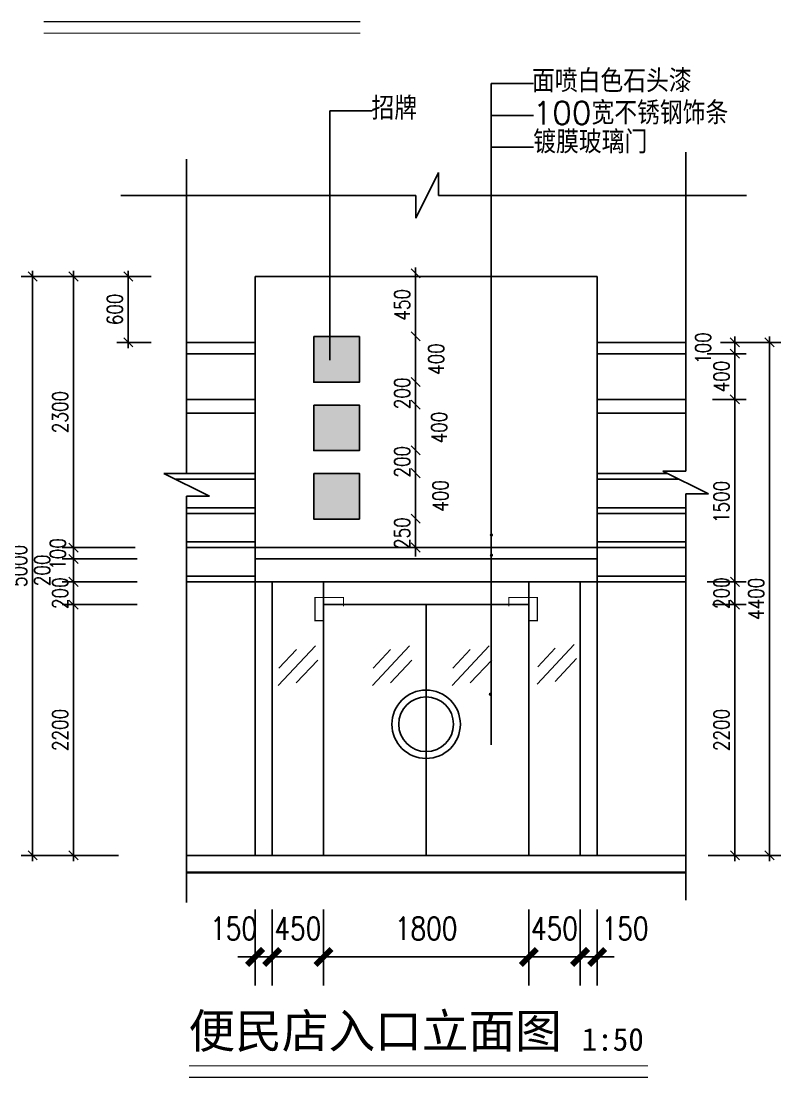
# Model space of a CAD drawing. Extents: x 249174 to 363784, y -3149 to 82603.
# Drawn here: x 340090 to 346751, y 63692 to 72960 of the extents above; entities that cross this region are included whole.
import ezdxf

# ---------------------------------------------------------------- set-up
doc = ezdxf.new("R2010")
doc.units = 0
doc.header["$LTSCALE"] = 1000
doc.header["$MEASUREMENT"] = 0
doc.linetypes.add('DOTE', pattern=[2.42, 2, -0.2, 0.02, -0.2])
doc.layers.get('0').update_dxf_attribs({"linetype": 'CONTINUOUS'})
doc.layers.get('DEFPOINTS').update_dxf_attribs({"color": 6, "linetype": 'CONTINUOUS'})
for name, color, linetype in [('111', 4, 'CONTINUOUS'), ('3', 84, 'CONTINUOUS'), ('DIM', 3, 'CONTINUOUS'), ('DOTE', 4, 'DOTE'), ('LAYER7', 8, 'CONTINUOUS'), ('W', 6, 'CONTINUOUS'), ('WALL', 255, 'CONTINUOUS'), ('字样', 2, 'CONTINUOUS')]:
    doc.layers.add(name, color=color, linetype=linetype)
doc.styles.add('DIM_FONT', font='SIMPLEX', dxfattribs={"width": 0.8})
doc.styles.add('HZ', font='txt', dxfattribs={"bigfont": 'hztxt'})
doc.styles.add('HZTXT', font='SIMSUN.TTF')
doc.dimstyles.new('NORMAL', dxfattribs={"dimtxt": 200, "dimasz": 1, "dimexe": 250, "dimexo": 300, "dimgap": 150, "dimtad": 1, "dimdec": 0, "dimzin": 0, "dimtxsty": 'DIM_FONT', "dimblk": '_DIMX', "dimblk1": '_DIMX', "dimblk2": '_DIMX', "dimsah": 1, "dimcen": 100, "dimdle": 250, "dimclrd": 3, "dimclre": 3, "dimclrt": 7, "dimazin": 3, "dimtfac": 1, "dimtdec": 0, "dimtix": 1, "dimtmove": 0, "dimatfit": 3, "dimtolj": 1, "dimtzin": 0})

# ---------------------------------------------------------------- blocks, each defined once
blk = doc.blocks.new('_DIMX')
blk.add_line((-150, 0), (150, 0))
at = {"const_width": 50}
blk.add_lwpolyline([(-70, -70), (70, 70)], dxfattribs=at)
blk = doc.blocks.new('*D160')
at = {"color": 3, "linetype": 'BYBLOCK'}
for p, q in [((358186.2, -96124.6), (358186.2, -96789.4)), ((359986.2, -96124.6), (359986.2, -96789.4)), ((358187.2, -96539.4), (359985.2, -96539.4))]:
    blk.add_line(p, q, dxfattribs=at)
at = {"layer": 'DEFPOINTS', "color": 0, "linetype": 'BYBLOCK'}
for p in [(358186.2, -95824.6), (359986.2, -95824.6), (359986.2, -96539.4)]:
    blk.add_point(p, dxfattribs=at)
at = {"color": 3, "linetype": 'BYBLOCK', "rotation": 180}
blk.add_blockref('_DIMX', (358186.2, -96539.4), dxfattribs=at)
at = {"color": 3, "linetype": 'BYBLOCK'}
blk.add_blockref('_DIMX', (359986.2, -96539.4), dxfattribs=at)
at = {"color": 7, "linetype": 'BYBLOCK', "insert": (359086.2, -96289.4), "char_height": 200, "attachment_point": 5, "style": 'DIM_FONT'}
blk.add_mtext('\\A1;1800', dxfattribs=at)
blk = doc.blocks.new('_OBLIQUE')
at = {"color": 0, "linetype": 'BYBLOCK'}
blk.add_line((-0.5, -0.5), (0.5, 0.5), dxfattribs=at)
blk = doc.blocks.new('*D151')
at = {"color": 3, "linetype": 'BYBLOCK'}
for p, q in [((356553.6, -93049), (355894.6, -93049)), ((355994.6, -92999), (355994.6, -93249)), ((356388.9, -93249), (355894.6, -93249))]:
    blk.add_line(p, q, dxfattribs=at)
at = {"layer": 'DEFPOINTS', "color": 0, "linetype": 'BYBLOCK'}
for p in [(356653.6, -93049), (355994.6, -93249), (356488.9, -93249)]:
    blk.add_point(p, dxfattribs=at)
at = {"color": 3, "linetype": 'BYBLOCK', "xscale": 80, "yscale": 80, "zscale": 80}
for p, rotation in [((355994.6, -93049), 90), ((355994.6, -93249), 270)]:
    blk.add_blockref('_OBLIQUE', p, dxfattribs=dict(at, rotation=rotation))
at = {"color": 7, "linetype": 'BYBLOCK', "insert": (355719.8, -93149), "char_height": 135, "attachment_point": 5, "rotation": 90, "style": 'DIM_FONT'}
blk.add_mtext('\\A1;200', dxfattribs=at)
blk = doc.blocks.new('*D152')
at = {"color": 3, "linetype": 'BYBLOCK'}
for p, q in [((356533.8, -92949), (355894.6, -92949)), ((355994.6, -92899), (355994.6, -93099)), ((356388.9, -93049), (355894.6, -93049))]:
    blk.add_line(p, q, dxfattribs=at)
at = {"layer": 'DEFPOINTS', "color": 0, "linetype": 'BYBLOCK'}
for p in [(356633.8, -92949), (355994.6, -93049), (356488.9, -93049)]:
    blk.add_point(p, dxfattribs=at)
at = {"color": 3, "linetype": 'BYBLOCK', "xscale": 80, "yscale": 80, "zscale": 80}
for p, rotation in [((355994.6, -92949), 90), ((355994.6, -93049), 270)]:
    blk.add_blockref('_OBLIQUE', p, dxfattribs=dict(at, rotation=rotation))
at = {"color": 7, "linetype": 'BYBLOCK', "insert": (355856.2, -93005.2), "char_height": 135, "attachment_point": 5, "rotation": 90, "style": 'DIM_FONT'}
blk.add_mtext('\\A1;100', dxfattribs=at)
blk = doc.blocks.new('*D181')
at = {"color": 3, "linetype": 'BYBLOCK'}
for p, q in [((340052.2, -114925.3), (340052.2, -120102.8)), ((340311.6, -114975.3), (339952.2, -114975.3)), ((340311.6, -120052.8), (339952.2, -120052.8))]:
    blk.add_line(p, q, dxfattribs=at)
at = {"layer": 'DEFPOINTS', "color": 0, "linetype": 'BYBLOCK'}
for p in [(340411.6, -114975.3), (340052.2, -120052.8), (340411.6, -120052.8)]:
    blk.add_point(p, dxfattribs=at)
at = {"color": 3, "linetype": 'BYBLOCK', "xscale": 80, "yscale": 80, "zscale": 80}
for p, rotation in [((340052.2, -114975.3), 90), ((340052.2, -120052.8), 270)]:
    blk.add_blockref('_OBLIQUE', p, dxfattribs=dict(at, rotation=rotation))
at = {"color": 7, "linetype": 'BYBLOCK', "insert": (339934.7, -117514), "char_height": 135, "attachment_point": 5, "rotation": 90, "style": 'DIM_FONT'}
blk.add_mtext('\\A1;5000', dxfattribs=at)
blk = doc.blocks.new('*D149')
at = {"color": 3, "linetype": 'BYBLOCK'}
for p, q in [((355994.6, -93249), (355994.6, -93169)), ((356553.6, -93249), (355894.6, -93249)), ((355994.6, -93249), (355994.6, -93449)), ((356388.9, -93449), (355894.6, -93449)), ((355994.6, -93449), (355994.6, -93529))]:
    blk.add_line(p, q, dxfattribs=at)
at = {"layer": 'DEFPOINTS', "color": 0, "linetype": 'BYBLOCK'}
for p in [(356653.6, -93249), (355994.6, -93449), (356488.9, -93449)]:
    blk.add_point(p, dxfattribs=at)
at = {"color": 3, "linetype": 'BYBLOCK', "xscale": 80, "yscale": 80, "zscale": 80}
for p, rotation in [((355994.6, -93249), 270), ((355994.6, -93449), 90)]:
    blk.add_blockref('_OBLIQUE', p, dxfattribs=dict(at, rotation=rotation))
at = {"color": 7, "linetype": 'BYBLOCK', "insert": (355877.1, -93349), "char_height": 135, "attachment_point": 5, "rotation": 90, "style": 'DIM_FONT'}
blk.add_mtext('\\A1;200', dxfattribs=at)
blk = doc.blocks.new('*D145')
at = {"color": 3, "linetype": 'BYBLOCK'}
for p, q in [((357736.2, -96124.6), (357736.2, -96789.4)), ((358186.2, -96124.6), (358186.2, -96789.4)), ((357735.2, -96539.4), (357734.2, -96539.4)), ((357736.2, -96539.4), (358186.2, -96539.4)), ((358187.2, -96539.4), (358188.2, -96539.4))]:
    blk.add_line(p, q, dxfattribs=at)
at = {"layer": 'DEFPOINTS', "color": 0, "linetype": 'BYBLOCK'}
for p in [(357736.2, -95824.6), (358186.2, -95824.6), (358186.2, -96539.4)]:
    blk.add_point(p, dxfattribs=at)
at = {"color": 3, "linetype": 'BYBLOCK'}
blk.add_blockref('_DIMX', (357736.2, -96539.4), dxfattribs=at)
at = {"color": 3, "linetype": 'BYBLOCK', "rotation": 180}
blk.add_blockref('_DIMX', (358186.2, -96539.4), dxfattribs=at)
at = {"color": 7, "linetype": 'BYBLOCK', "insert": (357961.2, -96289.4), "char_height": 200, "attachment_point": 5, "style": 'DIM_FONT'}
blk.add_mtext('\\A1;450', dxfattribs=at)
blk = doc.blocks.new('*D147')
at = {"color": 3, "linetype": 'BYBLOCK'}
for p, q in [((357586.2, -96124.6), (357586.2, -96789.4)), ((357736.2, -96124.6), (357736.2, -96789.4)), ((357585.2, -96539.4), (357584.2, -96539.4)), ((357586.2, -96539.4), (357736.2, -96539.4)), ((357586.2, -96539.4), (357736.2, -96539.4)), ((357737.2, -96539.4), (357738.2, -96539.4))]:
    blk.add_line(p, q, dxfattribs=at)
at = {"layer": 'DEFPOINTS', "color": 0, "linetype": 'BYBLOCK'}
for p in [(357586.2, -95824.6), (357736.2, -95824.6), (357736.2, -96539.4)]:
    blk.add_point(p, dxfattribs=at)
at = {"color": 3, "linetype": 'BYBLOCK'}
blk.add_blockref('_DIMX', (357586.2, -96539.4), dxfattribs=at)
at = {"color": 3, "linetype": 'BYBLOCK', "rotation": 180}
blk.add_blockref('_DIMX', (357736.2, -96539.4), dxfattribs=at)
at = {"color": 7, "linetype": 'BYBLOCK', "insert": (357397.5, -96289.4), "char_height": 200, "attachment_point": 5, "style": 'DIM_FONT'}
blk.add_mtext('\\A1;150', dxfattribs=at)
blk = doc.blocks.new('*D150')
at = {"color": 3, "linetype": 'BYBLOCK'}
for p, q in [((355994.6, -93399), (355994.6, -95699)), ((356553.6, -93449), (355894.6, -93449)), ((356388.9, -95649), (355894.6, -95649))]:
    blk.add_line(p, q, dxfattribs=at)
at = {"layer": 'DEFPOINTS', "color": 0, "linetype": 'BYBLOCK'}
for p in [(356653.6, -93449), (355994.6, -95649), (356488.9, -95649)]:
    blk.add_point(p, dxfattribs=at)
at = {"color": 3, "linetype": 'BYBLOCK', "xscale": 80, "yscale": 80, "zscale": 80}
for p, rotation in [((355994.6, -93449), 90), ((355994.6, -95649), 270)]:
    blk.add_blockref('_OBLIQUE', p, dxfattribs=dict(at, rotation=rotation))
at = {"color": 7, "linetype": 'BYBLOCK', "insert": (355877.1, -94549), "char_height": 135, "attachment_point": 5, "rotation": 90, "style": 'DIM_FONT'}
blk.add_mtext('\\A1;2200', dxfattribs=at)
blk = doc.blocks.new('*D148')
at = {"color": 3, "linetype": 'BYBLOCK'}
for p, q in [((340411.6, -114925.3), (340411.6, -117402.8)), ((340970.6, -114975.3), (340311.6, -114975.3)), ((340850.9, -117352.8), (340311.6, -117352.8))]:
    blk.add_line(p, q, dxfattribs=at)
at = {"layer": 'DEFPOINTS', "color": 0, "linetype": 'BYBLOCK'}
for p in [(341070.6, -114975.3), (340411.6, -117352.8), (340950.9, -117352.8)]:
    blk.add_point(p, dxfattribs=at)
at = {"color": 3, "linetype": 'BYBLOCK', "xscale": 80, "yscale": 80, "zscale": 80}
for p, rotation in [((340411.6, -114975.3), 90), ((340411.6, -117352.8), 270)]:
    blk.add_blockref('_OBLIQUE', p, dxfattribs=dict(at, rotation=rotation))
at = {"color": 7, "linetype": 'BYBLOCK', "insert": (340294.1, -116164), "char_height": 135, "attachment_point": 5, "rotation": 90, "style": 'DIM_FONT'}
blk.add_mtext('\\A1;2300', dxfattribs=at)
blk = doc.blocks.new('*D213')
at = {"color": 3, "linetype": 'BYBLOCK'}
for p, q in [((340891.1, -114925.3), (340891.1, -115602.8)), ((341091.1, -114975.3), (340791.1, -114975.3)), ((341091.1, -115552.8), (340791.1, -115552.8))]:
    blk.add_line(p, q, dxfattribs=at)
at = {"layer": 'DEFPOINTS', "color": 0, "linetype": 'BYBLOCK'}
for p in [(341191.1, -114975.3), (340891.1, -115552.8), (341191.1, -115552.8)]:
    blk.add_point(p, dxfattribs=at)
at = {"color": 3, "linetype": 'BYBLOCK', "xscale": 80, "yscale": 80, "zscale": 80}
for p, rotation in [((340891.1, -114975.3), 90), ((340891.1, -115552.8), 270)]:
    blk.add_blockref('_OBLIQUE', p, dxfattribs=dict(at, rotation=rotation))
at = {"color": 7, "linetype": 'BYBLOCK', "insert": (340773.6, -115264), "char_height": 135, "attachment_point": 5, "rotation": 90, "style": 'DIM_FONT'}
blk.add_mtext('\\A1;600', dxfattribs=at)
blk = doc.blocks.new('*D207')
at = {"color": 3, "linetype": 'BYBLOCK'}
for p, q in [((345879, -115552.8), (346408.5, -115552.8)), ((346308.5, -115502.8), (346308.5, -120102.8)), ((345879, -120052.8), (346408.5, -120052.8))]:
    blk.add_line(p, q, dxfattribs=at)
at = {"layer": 'DEFPOINTS', "color": 0, "linetype": 'BYBLOCK'}
for p in [(345779, -115552.8), (345779, -120052.8), (346308.5, -120052.8)]:
    blk.add_point(p, dxfattribs=at)
at = {"color": 3, "linetype": 'BYBLOCK', "xscale": 80, "yscale": 80, "zscale": 80}
for p, rotation in [((346308.5, -115552.8), 90), ((346308.5, -120052.8), 270)]:
    blk.add_blockref('_OBLIQUE', p, dxfattribs=dict(at, rotation=rotation))
at = {"color": 7, "linetype": 'BYBLOCK', "insert": (346191, -117802.8), "char_height": 135, "attachment_point": 5, "rotation": 90, "style": 'DIM_FONT'}
blk.add_mtext('\\A1;4400', dxfattribs=at)
blk = doc.blocks.new('*D210')
at = {"color": 3, "linetype": 'BYBLOCK'}
for p, q in [((346317.7, -116002.8), (346317.7, -117902.8)), ((346123.1, -116052.8), (346417.7, -116052.8)), ((346123.1, -117852.8), (346417.7, -117852.8))]:
    blk.add_line(p, q, dxfattribs=at)
at = {"layer": 'DEFPOINTS', "color": 0, "linetype": 'BYBLOCK'}
for p in [(346023.1, -116052.8), (346023.1, -117852.8), (346317.7, -117852.8)]:
    blk.add_point(p, dxfattribs=at)
at = {"color": 3, "linetype": 'BYBLOCK', "xscale": 80, "yscale": 80, "zscale": 80}
for p, rotation in [((346317.7, -116052.8), 90), ((346317.7, -117852.8), 270)]:
    blk.add_blockref('_OBLIQUE', p, dxfattribs=dict(at, rotation=rotation))
at = {"color": 7, "linetype": 'BYBLOCK', "insert": (346200.2, -116952.8), "char_height": 135, "attachment_point": 5, "rotation": 90, "style": 'DIM_FONT'}
blk.add_mtext('\\A1;1500', dxfattribs=at)
blk = doc.blocks.new('*D161')
at = {"color": 3, "linetype": 'BYBLOCK'}
for p, q in [((359986.2, -96124.6), (359986.2, -96789.4)), ((360436.2, -96124.6), (360436.2, -96789.4)), ((359985.2, -96539.4), (359984.2, -96539.4)), ((359986.2, -96539.4), (360436.2, -96539.4)), ((360437.2, -96539.4), (360438.2, -96539.4))]:
    blk.add_line(p, q, dxfattribs=at)
at = {"layer": 'DEFPOINTS', "color": 0, "linetype": 'BYBLOCK'}
for p in [(359986.2, -95824.6), (360436.2, -95824.6), (360436.2, -96539.4)]:
    blk.add_point(p, dxfattribs=at)
at = {"color": 3, "linetype": 'BYBLOCK'}
blk.add_blockref('_DIMX', (359986.2, -96539.4), dxfattribs=at)
at = {"color": 3, "linetype": 'BYBLOCK', "rotation": 180}
blk.add_blockref('_DIMX', (360436.2, -96539.4), dxfattribs=at)
at = {"color": 7, "linetype": 'BYBLOCK', "insert": (360211.2, -96289.4), "char_height": 200, "attachment_point": 5, "style": 'DIM_FONT'}
blk.add_mtext('\\A1;450', dxfattribs=at)
blk = doc.blocks.new('*D146')
at = {"color": 3, "linetype": 'BYBLOCK'}
for p, q in [((360436.2, -96124.6), (360436.2, -96789.4)), ((360586.2, -96124.6), (360586.2, -96789.4)), ((360435.2, -96539.4), (360434.2, -96539.4)), ((360436.2, -96539.4), (360586.2, -96539.4)), ((360436.2, -96539.4), (360586.2, -96539.4)), ((360587.2, -96539.4), (360588.2, -96539.4))]:
    blk.add_line(p, q, dxfattribs=at)
at = {"layer": 'DEFPOINTS', "color": 0, "linetype": 'BYBLOCK'}
for p in [(360436.2, -95824.6), (360586.2, -95824.6), (360586.2, -96539.4)]:
    blk.add_point(p, dxfattribs=at)
at = {"color": 3, "linetype": 'BYBLOCK'}
blk.add_blockref('_DIMX', (360436.2, -96539.4), dxfattribs=at)
at = {"color": 3, "linetype": 'BYBLOCK', "rotation": 180}
blk.add_blockref('_DIMX', (360586.2, -96539.4), dxfattribs=at)
at = {"color": 7, "linetype": 'BYBLOCK', "insert": (360831.1, -96289.4), "char_height": 200, "attachment_point": 5, "style": 'DIM_FONT'}
blk.add_mtext('\\A1;150', dxfattribs=at)
blk = doc.blocks.new('A$C1E0227EA')
at = {"layer": '3', "linetype": 'BYBLOCK'}
for radius in [300, 240]:
    blk.add_circle((300, 300), radius, dxfattribs=at)
blk = doc.blocks.new('*D211')
at = {"color": 3, "linetype": 'BYBLOCK'}
for p, q in [((346318.5, -117802.8), (346318.5, -120102.8)), ((346123.1, -117852.8), (346418.5, -117852.8)), ((346084.1, -120052.8), (346418.5, -120052.8))]:
    blk.add_line(p, q, dxfattribs=at)
at = {"layer": 'DEFPOINTS', "color": 0, "linetype": 'BYBLOCK'}
for p in [(346023.1, -117852.8), (345984.1, -120052.8), (346318.5, -120052.8)]:
    blk.add_point(p, dxfattribs=at)
at = {"color": 3, "linetype": 'BYBLOCK', "xscale": 80, "yscale": 80, "zscale": 80}
for p, rotation in [((346318.5, -117852.8), 90), ((346318.5, -120052.8), 270)]:
    blk.add_blockref('_OBLIQUE', p, dxfattribs=dict(at, rotation=rotation))
at = {"color": 7, "linetype": 'BYBLOCK', "insert": (346201, -118952.8), "char_height": 135, "attachment_point": 5, "rotation": 90, "style": 'DIM_FONT'}
blk.add_mtext('\\A1;2200', dxfattribs=at)
blk = doc.blocks.new('*D212')
at = {"color": 3, "linetype": 'BYBLOCK'}
for p, q in [((346318.5, -117652.8), (346318.5, -117572.8)), ((346074.3, -117652.8), (346418.5, -117652.8)), ((346318.5, -117652.8), (346318.5, -117852.8)), ((346123.1, -117852.8), (346418.5, -117852.8)), ((346318.5, -117852.8), (346318.5, -117932.8))]:
    blk.add_line(p, q, dxfattribs=at)
at = {"layer": 'DEFPOINTS', "color": 0, "linetype": 'BYBLOCK'}
for p in [(345974.3, -117652.8), (346023.1, -117852.8), (346318.5, -117852.8)]:
    blk.add_point(p, dxfattribs=at)
at = {"color": 3, "linetype": 'BYBLOCK', "xscale": 80, "yscale": 80, "zscale": 80}
for p, rotation in [((346318.5, -117652.8), 270), ((346318.5, -117852.8), 90)]:
    blk.add_blockref('_OBLIQUE', p, dxfattribs=dict(at, rotation=rotation))
at = {"color": 7, "linetype": 'BYBLOCK', "insert": (346201, -117752.8), "char_height": 135, "attachment_point": 5, "rotation": 90, "style": 'DIM_FONT'}
blk.add_mtext('\\A1;200', dxfattribs=at)
blk = doc.blocks.new('*D159')
at = {"color": 3, "linetype": 'BYBLOCK'}
blk.add_line((358993.7, -91046.1), (358993.7, -91546.1), dxfattribs=at)
at = {"layer": 'DEFPOINTS', "color": 0, "linetype": 'BYBLOCK'}
for p in [(358993.7, -91096.1), (358993.7, -91496.1), (358993.7, -91496.1)]:
    blk.add_point(p, dxfattribs=at)
at = {"color": 3, "linetype": 'BYBLOCK', "xscale": 80, "yscale": 80, "zscale": 80}
for p, rotation in [((358993.7, -91096.1), 90), ((358993.7, -91496.1), 270)]:
    blk.add_blockref('_OBLIQUE', p, dxfattribs=dict(at, rotation=rotation))
at = {"color": 7, "linetype": 'BYBLOCK', "insert": (359173.8, -91296.1), "char_height": 135, "attachment_point": 5, "rotation": 90, "style": 'DIM_FONT'}
blk.add_mtext('\\A1;400', dxfattribs=at)
blk = doc.blocks.new('*D158')
at = {"color": 3, "linetype": 'BYBLOCK'}
for p, q in [((358993.7, -91496.1), (358993.7, -91416.1)), ((358993.7, -91496.1), (358993.7, -91696.1)), ((358993.7, -91696.1), (358993.7, -91776.1))]:
    blk.add_line(p, q, dxfattribs=at)
at = {"layer": 'DEFPOINTS', "color": 0, "linetype": 'BYBLOCK'}
for p in [(358993.7, -91496.1), (358993.7, -91696.1), (358993.7, -91696.1)]:
    blk.add_point(p, dxfattribs=at)
at = {"color": 3, "linetype": 'BYBLOCK', "xscale": 80, "yscale": 80, "zscale": 80}
for p, rotation in [((358993.7, -91496.1), 270), ((358993.7, -91696.1), 90)]:
    blk.add_blockref('_OBLIQUE', p, dxfattribs=dict(at, rotation=rotation))
at = {"color": 7, "linetype": 'BYBLOCK', "insert": (358876.2, -91596.1), "char_height": 135, "attachment_point": 5, "rotation": 90, "style": 'DIM_FONT'}
blk.add_mtext('\\A1;200', dxfattribs=at)
blk = doc.blocks.new('*D157')
at = {"color": 3, "linetype": 'BYBLOCK'}
blk.add_line((358993.7, -91646.1), (358993.7, -92146.1), dxfattribs=at)
at = {"layer": 'DEFPOINTS', "color": 0, "linetype": 'BYBLOCK'}
for p in [(358993.7, -91696.1), (358993.7, -92096.1), (358993.7, -92096.1)]:
    blk.add_point(p, dxfattribs=at)
at = {"color": 3, "linetype": 'BYBLOCK', "xscale": 80, "yscale": 80, "zscale": 80}
for p, rotation in [((358993.7, -91696.1), 90), ((358993.7, -92096.1), 270)]:
    blk.add_blockref('_OBLIQUE', p, dxfattribs=dict(at, rotation=rotation))
at = {"color": 7, "linetype": 'BYBLOCK', "insert": (359200.5, -91896.1), "char_height": 135, "attachment_point": 5, "rotation": 90, "style": 'DIM_FONT'}
blk.add_mtext('\\A1;400', dxfattribs=at)
blk = doc.blocks.new('*D156')
at = {"color": 3, "linetype": 'BYBLOCK'}
for p, q in [((358993.7, -92096.1), (358993.7, -92016.1)), ((358993.7, -92096.1), (358993.7, -92296.1)), ((358993.7, -92296.1), (358993.7, -92376.1))]:
    blk.add_line(p, q, dxfattribs=at)
at = {"layer": 'DEFPOINTS', "color": 0, "linetype": 'BYBLOCK'}
for p in [(358993.7, -92096.1), (358993.7, -92296.1), (358993.7, -92296.1)]:
    blk.add_point(p, dxfattribs=at)
at = {"color": 3, "linetype": 'BYBLOCK', "xscale": 80, "yscale": 80, "zscale": 80}
for p, rotation in [((358993.7, -92096.1), 270), ((358993.7, -92296.1), 90)]:
    blk.add_blockref('_OBLIQUE', p, dxfattribs=dict(at, rotation=rotation))
at = {"color": 7, "linetype": 'BYBLOCK', "insert": (358876.2, -92196.1), "char_height": 135, "attachment_point": 5, "rotation": 90, "style": 'DIM_FONT'}
blk.add_mtext('\\A1;200', dxfattribs=at)
blk = doc.blocks.new('*D155')
at = {"color": 3, "linetype": 'BYBLOCK'}
blk.add_line((358993.7, -92246.1), (358993.7, -92696.1), dxfattribs=at)
at = {"layer": 'DEFPOINTS', "color": 0, "linetype": 'BYBLOCK'}
for p in [(358993.7, -92296.1), (358993.7, -92696.1), (358993.7, -92696.1)]:
    blk.add_point(p, dxfattribs=at)
at = {"color": 3, "linetype": 'BYBLOCK', "xscale": 80, "yscale": 80, "zscale": 80}
for p, rotation in [((358993.7, -92296.1), 90), ((358993.7, -92696.1), 270)]:
    blk.add_blockref('_OBLIQUE', p, dxfattribs=dict(at, rotation=rotation))
at = {"color": 7, "linetype": 'BYBLOCK', "insert": (359211.2, -92496.1), "char_height": 135, "attachment_point": 5, "rotation": 90, "style": 'DIM_FONT'}
blk.add_mtext('\\A1;400', dxfattribs=at)
blk = doc.blocks.new('*D154')
at = {"color": 3, "linetype": 'BYBLOCK'}
for p, q in [((358993.7, -92696.1), (358993.7, -92616.1)), ((358993.7, -92696.1), (358993.7, -92948)), ((358993.7, -92948), (358993.7, -93028))]:
    blk.add_line(p, q, dxfattribs=at)
at = {"layer": 'DEFPOINTS', "color": 0, "linetype": 'BYBLOCK'}
for p in [(358993.7, -92696.1), (358993.7, -92948), (358993.7, -92948)]:
    blk.add_point(p, dxfattribs=at)
at = {"color": 3, "linetype": 'BYBLOCK', "xscale": 80, "yscale": 80, "zscale": 80}
for p, rotation in [((358993.7, -92696.1), 270), ((358993.7, -92948), 90)]:
    blk.add_blockref('_OBLIQUE', p, dxfattribs=dict(at, rotation=rotation))
at = {"color": 7, "linetype": 'BYBLOCK', "insert": (358876.2, -92822.1), "char_height": 135, "attachment_point": 5, "rotation": 90, "style": 'DIM_FONT'}
blk.add_mtext('\\A1;250', dxfattribs=at)
blk = doc.blocks.new('*D153')
at = {"color": 3, "linetype": 'BYBLOCK'}
blk.add_line((343410.7, -114896.7), (343410.7, -115549.9), dxfattribs=at)
at = {"layer": 'DEFPOINTS', "color": 0, "linetype": 'BYBLOCK'}
for p in [(343410.7, -114946.7), (343410.7, -115499.9), (343410.7, -115499.9)]:
    blk.add_point(p, dxfattribs=at)
at = {"color": 3, "linetype": 'BYBLOCK', "xscale": 80, "yscale": 80, "zscale": 80}
for p, rotation in [((343410.7, -114946.7), 90), ((343410.7, -115499.9), 270)]:
    blk.add_blockref('_OBLIQUE', p, dxfattribs=dict(at, rotation=rotation))
at = {"color": 7, "linetype": 'BYBLOCK', "insert": (343293.2, -115223.3), "char_height": 135, "attachment_point": 5, "rotation": 90, "style": 'DIM_FONT'}
blk.add_mtext('\\A1;450', dxfattribs=at)
blk = doc.blocks.new('*D209')
at = {"color": 3, "linetype": 'BYBLOCK'}
for p, q in [((345966.4, -115652.8), (346309.8, -115652.8)), ((346209.8, -115602.8), (346209.8, -116102.8)), ((346015.3, -116052.8), (346309.8, -116052.8))]:
    blk.add_line(p, q, dxfattribs=at)
at = {"layer": 'DEFPOINTS', "color": 0, "linetype": 'BYBLOCK'}
for p in [(345866.4, -115652.8), (345915.3, -116052.8), (346209.8, -116052.8)]:
    blk.add_point(p, dxfattribs=at)
at = {"color": 3, "linetype": 'BYBLOCK', "xscale": 80, "yscale": 80, "zscale": 80}
for p, rotation in [((346209.8, -115652.8), 90), ((346209.8, -116052.8), 270)]:
    blk.add_blockref('_OBLIQUE', p, dxfattribs=dict(at, rotation=rotation))
at = {"color": 7, "linetype": 'BYBLOCK', "insert": (346092.3, -115852.8), "char_height": 135, "attachment_point": 5, "rotation": 90, "style": 'DIM_FONT'}
blk.add_mtext('\\A1;400', dxfattribs=at)
blk = doc.blocks.new('*D208')
at = {"color": 3, "linetype": 'BYBLOCK'}
for p, q in [((346084.1, -115552.8), (346309.8, -115552.8)), ((346209.8, -115502.8), (346209.8, -115652.8)), ((346074.3, -115652.8), (346309.8, -115652.8))]:
    blk.add_line(p, q, dxfattribs=at)
at = {"layer": 'DEFPOINTS', "color": 0, "linetype": 'BYBLOCK'}
for p in [(345984.1, -115552.8), (345974.3, -115652.8), (346209.8, -115652.8)]:
    blk.add_point(p, dxfattribs=at)
at = {"color": 3, "linetype": 'BYBLOCK', "xscale": 80, "yscale": 80, "zscale": 80}
for p, rotation in [((346209.8, -115552.8), 90), ((346209.8, -115652.8), 270)]:
    blk.add_blockref('_OBLIQUE', p, dxfattribs=dict(at, rotation=rotation))
at = {"color": 7, "linetype": 'BYBLOCK', "insert": (345931.2, -115602.8), "char_height": 135, "attachment_point": 5, "rotation": 90, "style": 'DIM_FONT'}
blk.add_mtext('\\A1;100', dxfattribs=at)

msp = doc.modelspace()

# ---------------------------------------------------------------- hatches: boundary and pattern name
at = {"layer": 'LAYER7', "linetype": 'BYBLOCK'}
for points in [[(343055.2, 70193), (342655.2, 70193), (342655.2, 69793), (343055.2, 69793)], [(343055.2, 69593), (342655.2, 69593), (342655.2, 69193), (343055.2, 69193)], [(343055.2, 68993), (342655.2, 68993), (342655.2, 68593), (343055.2, 68593)]]:
    msp.add_hatch(color=256, dxfattribs=at).paths.add_polyline_path(points)
at = {"layer": '字样', "linetype": 'BYBLOCK'}
for points in [[(344198.5, 68452.8, 1), (344228.4, 68452.8, 1)], [(344198.5, 68275.7, 1), (344228.4, 68275.7, 1)], [(344189.4, 67055.9, 1), (344219.3, 67055.9, 1)]]:
    msp.add_hatch(color=256, dxfattribs=at).paths.add_polyline_path(points)

# ---------------------------------------------------------------- linework, layer by layer
at = {"layer": '111', "linetype": 'BYBLOCK'}
for p, q in [((341540.9, 68992.7), (341540.9, 71748.6)), ((345916.6, 69013.9), (345916.6, 71810)), ((343549.2, 71232), (343749.2, 71632)), ((343749.2, 71632), (343749.2, 71432)), ((343549.2, 71432), (340964.3, 71432)), ((343549.2, 71432), (343549.2, 71232)), ((346449.7, 71432), (343749.2, 71432)), ((341540.9, 68992.7), (341340.9, 68992.7)), ((341340.9, 68992.7), (341740.9, 68792.7)), ((345716.6, 69013.9), (346116.6, 68813.9)), ((345916.6, 69013.9), (345716.6, 69013.9)), ((341540.9, 65230.1), (341540.9, 68792.7)), ((341740.9, 68792.7), (341540.9, 68792.7)), ((345916.6, 65251.2), (345916.6, 68813.9)), ((346116.6, 68813.9), (345916.6, 68813.9))]:
    msp.add_line(p, q, dxfattribs=at)
at = {"layer": '3', "linetype": 'BYBLOCK'}
for p, q in [((342740.9, 68042.7), (342740.9, 65642.7)), ((344540.9, 68042.7), (344540.9, 65642.7)), ((342740.9, 67842.7), (344540.9, 67842.7)), ((343640.9, 67842.7), (343640.9, 65642.7))]:
    msp.add_line(p, q, dxfattribs=at)
at = {"layer": 'DIM', "linetype": 'BYBLOCK', "const_width": 10}
for points in [[(340287.5, 72955.1), (343062.8, 72955.1)], [(340287.5, 72855.1), (343062.8, 72855.1)], [(342915.6, 67826.2), (342915.6, 67904.9), (342666, 67904.9), (342666, 67701.5), (342740.9, 67701.5)], [(344366.2, 67826.2), (344366.2, 67904.9), (344615.7, 67904.9), (344615.7, 67701.5), (344540.9, 67701.5)], [(341561.7, 63796.5), (345586.6, 63796.5)], [(341561.2, 63696.5), (345586.1, 63696.5)]]:
    msp.add_lwpolyline(points, dxfattribs=at)
at = {"layer": 'DOTE', "linetype": 'BYBLOCK'}
for p, q in [((342140.9, 70720.2), (345140.9, 70720.2)), ((342140.9, 70720.2), (342140.9, 65642.7)), ((345140.9, 70720.2), (345140.9, 65642.7)), ((341540.9, 70142.7), (342140.9, 70142.7)), ((345140.9, 70142.7), (345916.6, 70142.7)), ((341540.9, 70042.7), (342140.9, 70042.7)), ((345140.9, 70042.7), (345916.6, 70042.7)), ((341540.9, 68042.7), (345916.6, 68042.7)), ((342290.9, 68042.7), (342290.9, 65642.7)), ((344990.9, 68042.7), (344990.9, 65642.7))]:
    msp.add_line(p, q, dxfattribs=at)
at = {"layer": 'LAYER7', "linetype": 'BYBLOCK'}
for p, q in [((342670, 67479.7), (342343.7, 67131.9)), ((343495.5, 67479.7), (343169.2, 67131.9)), ((344194.5, 67479.7), (343868.3, 67131.9)), ((344939.2, 67493.5), (344613, 67145.7)), ((342502.7, 67447.5), (342349.7, 67284.4)), ((343328.1, 67447.5), (343175.1, 67284.4)), ((344027.2, 67447.5), (343874.2, 67284.4)), ((344771.9, 67461.2), (344618.9, 67298.1)), ((342691.2, 67356.2), (342502.4, 67154.9)), ((343516.7, 67356.2), (343327.9, 67154.9)), ((344215.8, 67356.2), (344027, 67154.9)), ((344960.4, 67369.9), (344771.6, 67168.6))]:
    msp.add_line(p, q, dxfattribs=at)
for points in [[(342655.2, 70193), (342655.2, 69793), (343055.2, 69793), (343055.2, 70193)], [(342655.2, 69593), (342655.2, 69193), (343055.2, 69193), (343055.2, 69593)], [(342655.2, 68993), (342655.2, 68593), (343055.2, 68593), (343055.2, 68993)]]:
    msp.add_lwpolyline(points, close=True, dxfattribs=at)
at = {"layer": 'W', "linetype": 'BYBLOCK'}
for p, q in [((341540.9, 69642.7), (342140.9, 69642.7)), ((345140.9, 69642.7), (345916.6, 69642.7)), ((341540.9, 69522.7), (342140.9, 69522.7)), ((345140.9, 69522.7), (345916.6, 69522.7)), ((341340.9, 68992.7), (342140.9, 68992.7)), ((345140.9, 68992.7), (345758.9, 68992.7)), ((341440.9, 68942.7), (342140.9, 68942.7)), ((345140.9, 68942.7), (345858.9, 68942.7)), ((341540.9, 68692.7), (342140.9, 68692.7)), ((345140.9, 68692.7), (345916.6, 68692.7)), ((341540.9, 68642.7), (342140.9, 68642.7)), ((345140.9, 68642.7), (345916.6, 68642.7)), ((341540.9, 68392.7), (342140.9, 68392.7)), ((345916.6, 68342.7), (341540.9, 68342.7)), ((345140.9, 68392.7), (345916.6, 68392.7)), ((342140.9, 68242.7), (345140.9, 68242.7)), ((341540.9, 68092.7), (342140.9, 68092.7)), ((345140.9, 68092.7), (345916.6, 68092.7)), ((345916.6, 65642.7), (341540.9, 65642.7))]:
    msp.add_line(p, q, dxfattribs=at)
at = {"layer": 'WALL', "linetype": 'BYBLOCK', "const_width": 20}
msp.add_lwpolyline([(345916.6, 65492.7), (341540.9, 65492.7)], dxfattribs=at)
at = {"layer": '字样', "linetype": 'BYBLOCK'}
for p, q in [((344211.5, 66612), (344211.5, 72411.7)), ((344211.5, 72411.7), (344580.8, 72411.7)), ((342796.9, 72174.2), (343166.2, 72174.2)), ((342796.9, 69986.4), (342796.9, 72174.2)), ((344211.5, 72133.3), (344580.8, 72133.3)), ((344211.5, 71854.8), (344580.8, 71854.8))]:
    msp.add_line(p, q, dxfattribs=at)

# ---------------------------------------------------------------- block references
at = {"layer": '3', "linetype": 'BYBLOCK'}
msp.add_blockref('A$C1E0227EA', (343340.9, 66492.7), dxfattribs=at)

# ---------------------------------------------------------------- texts
at = {"layer": 'DIM', "linetype": 'BYBLOCK', "style": 'HZTXT'}
for s, height, p in [('便民店入口立面图', 300, (341557, 63953.4)), ('1:50', 200, (345005.2, 63929.4))]:
    msp.add_text(s, height=height, dxfattribs=at).set_placement(p)
at = {"layer": '字样', "linetype": 'BYBLOCK', "style": 'HZ'}
for s, p in [('面喷白色石头漆', (344569, 72335.9)), ('招牌', (343161.7, 72095.9)), ('100宽不锈钢饰条', (344576.3, 72054.9)), ('镀膜玻璃门', (344579.9, 71800.3))]:
    msp.add_text(s, height=200, dxfattribs=at).set_placement(p)

# ---------------------------------------------------------------- dimensions: what is measured, and where the dimension line sits
at = {"layer": 'DIM', "linetype": 'BYBLOCK'}
for base, p1, p2, text, picture, middle, set_off in [((340189.9, 65642.7), (340549.2, 70720.2), (340549.2, 65642.7), '5000', '*D181', (340072.4, 68181.5), (137.6, 185695.5)), ((340549.2, 68342.7), (341208.2, 70720.2), (341088.5, 68342.7), '2300', '*D148', (340431.7, 69531.5), (137.6, 185695.5)), ((341028.7, 70142.7), (341328.7, 70720.2), (341328.7, 70142.7), '600', '*D213', (340911.2, 70431.5), (137.6, 185695.5)), ((343548.3, 70195.6), (343548.3, 70748.8), (343548.3, 70195.6), '450', '*D153', (343430.8, 70472.2), (137.6, 185695.5)), ((346651.2, 65642.7), (346121.7, 70142.7), (346121.7, 65642.7), '4400', '*D207', (346533.7, 67892.7), (342.7, 185695.5)), ((346347.4, 67842.7), (346052.9, 69642.7), (346052.9, 67842.7), '1500', '*D210', (346229.9, 68742.7), (29.8, 185695.5)), ((343548.3, 68343.7), (343548.3, 68595.6), (343548.3, 68343.7), '250', '*D154', (343430.8, 68469.6), (-15445.3, 161291.7))]:
    dim = msp.add_linear_dim(base=base, p1=p1, p2=p2, angle=90, text=text, dimstyle='NORMAL', override={"dimtxt": 135, "dimasz": 80, "dimexe": 100, "dimexo": 100, "dimgap": 50, "dimblk1": 'OBLIQUE', "dimblk2": 'OBLIQUE', "dimdle": 50}, dxfattribs=at)
    dim.commit()
    dim.dimension.update_dxf_attribs({"geometry": picture, "text_midpoint": middle, "insert": set_off})
for base, p1, p2, picture, middle, set_off in [((343548.3, 69795.6), (343548.3, 70195.6), (343548.3, 69795.6), '*D159', (343728.5, 69995.6), (-15445.3, 161291.7)), ((346347.4, 70042.7), (346121.7, 70142.7), (346111.9, 70042.7), '*D208', (346068.8, 70092.7), (137.6, 185695.5)), ((343548.3, 69195.6), (343548.3, 69595.6), (343548.3, 69195.6), '*D157', (343755.2, 69395.6), (-15445.3, 161291.7)), ((343548.3, 68595.6), (343548.3, 68995.6), (343548.3, 68595.6), '*D155', (343765.9, 68795.6), (-15445.3, 161291.7)), ((340549.2, 68242.7), (341188.5, 68342.7), (341043.6, 68242.7), '*D152', (340410.8, 68286.5), (-15445.3, 161291.7)), ((340549.2, 68042.7), (341208.2, 68242.7), (341043.6, 68042.7), '*D151', (340274.5, 68142.7), (-15445.3, 161291.7))]:
    dim = msp.add_linear_dim(base=base, p1=p1, p2=p2, angle=90, dimstyle='NORMAL', override={"dimtxt": 135, "dimasz": 80, "dimexe": 100, "dimexo": 100, "dimgap": 50, "dimblk1": 'OBLIQUE', "dimblk2": 'OBLIQUE', "dimdle": 50}, dxfattribs=at)
    dim.commit()
    dim.dimension.update_dxf_attribs({"geometry": picture, "text_midpoint": middle, "dimtype": 128, "insert": set_off})
for base, p1, p2, picture, middle, set_off in [((346347.4, 69642.7), (346004.1, 70042.7), (346052.9, 69642.7), '*D209', (346229.9, 69842.7), (137.6, 185695.5)), ((343548.3, 69595.6), (343548.3, 69795.6), (343548.3, 69595.6), '*D158', (343430.8, 69695.6), (-15445.3, 161291.7)), ((343548.3, 68995.6), (343548.3, 69195.6), (343548.3, 68995.6), '*D156', (343430.8, 69095.6), (-15445.3, 161291.7)), ((340549.2, 67842.7), (341208.2, 68042.7), (341043.6, 67842.7), '*D149', (340431.7, 67942.7), (-15445.3, 161291.7)), ((346348.3, 67842.7), (346004.1, 68042.7), (346052.9, 67842.7), '*D212', (346230.8, 67942.7), (29.8, 185695.5)), ((340549.2, 65642.7), (341208.2, 67842.7), (341043.6, 65642.7), '*D150', (340431.7, 66742.7), (-15445.3, 161291.7)), ((346348.3, 65642.7), (346052.9, 67842.7), (346013.9, 65642.7), '*D211', (346230.8, 66742.7), (29.8, 185695.5))]:
    dim = msp.add_linear_dim(base=base, p1=p1, p2=p2, angle=90, dimstyle='NORMAL', override={"dimtxt": 135, "dimasz": 80, "dimexe": 100, "dimexo": 100, "dimgap": 50, "dimblk1": 'OBLIQUE', "dimblk2": 'OBLIQUE', "dimdle": 50}, dxfattribs=at)
    dim.commit()
    dim.dimension.update_dxf_attribs({"geometry": picture, "text_midpoint": middle, "insert": set_off})
for base, p1, p2, picture, middle in [((342290.9, 64752.3), (342140.9, 65467.1), (342290.9, 65467.1), '*D147', (341952.2, 65002.3)), ((345140.9, 64752.3), (344990.9, 65467.1), (345140.9, 65467.1), '*D146', (345385.8, 65002.3))]:
    dim = msp.add_linear_dim(base=base, p1=p1, p2=p2, dimstyle='NORMAL', dxfattribs=at)
    dim.commit()
    dim.dimension.update_dxf_attribs({"geometry": picture, "text_midpoint": middle, "dimtype": 128, "insert": (-15445.3, 161291.7)})
for base, p1, p2, picture, middle in [((342740.9, 64752.3), (342290.9, 65467.1), (342740.9, 65467.1), '*D145', (342515.9, 65002.3)), ((344540.9, 64752.3), (342740.9, 65467.1), (344540.9, 65467.1), '*D160', (343640.9, 65002.3)), ((344990.9, 64752.3), (344540.9, 65467.1), (344990.9, 65467.1), '*D161', (344765.9, 65002.3))]:
    dim = msp.add_linear_dim(base=base, p1=p1, p2=p2, dimstyle='NORMAL', dxfattribs=at)
    dim.commit()
    dim.dimension.update_dxf_attribs({"geometry": picture, "text_midpoint": middle, "insert": (-15445.3, 161291.7)})

doc.saveas('drawing.dxf')
